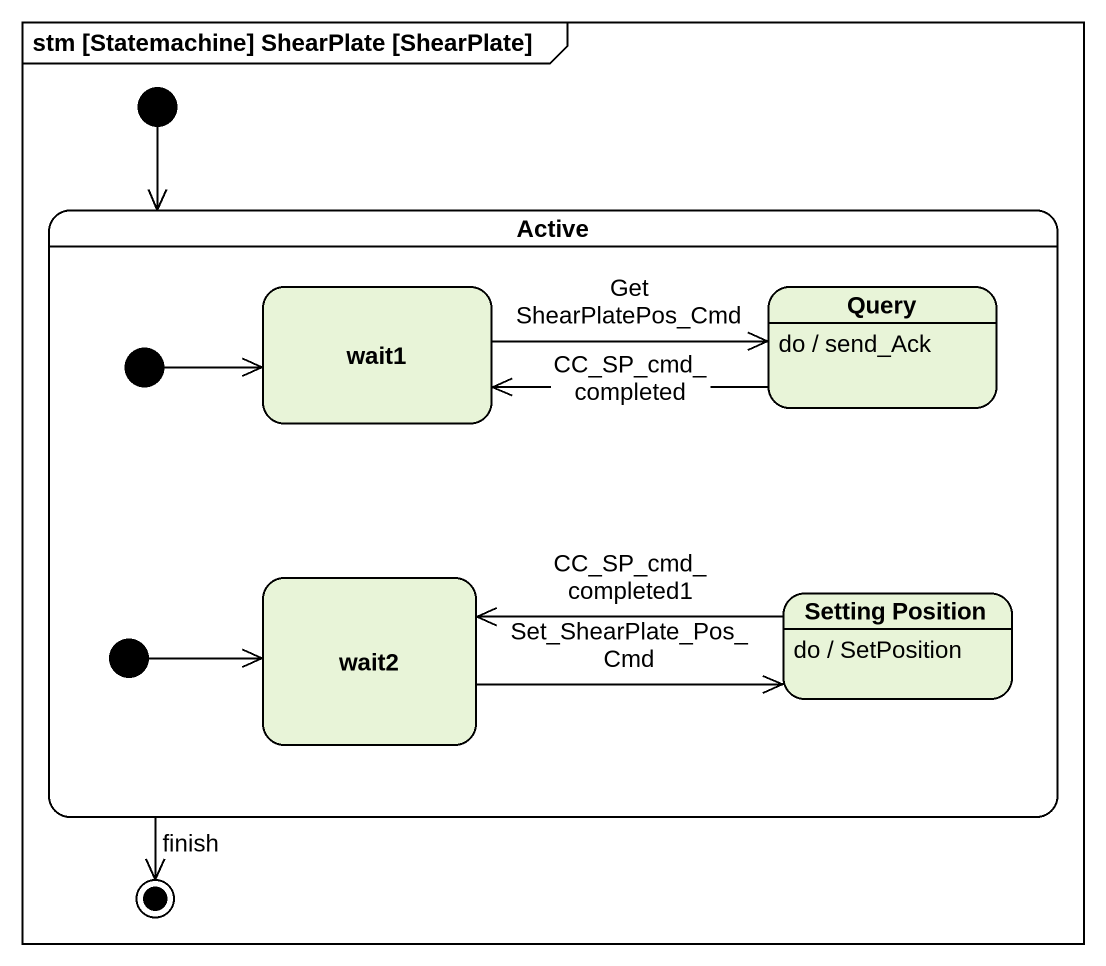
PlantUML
@startuml
mainframe stm [Statemachine] ShearPlate [ShearPlate]
hide empty description
state Active {
  state initial2 <<start>>
  state wait1
  state Query
  Query : do / send_Ack
  state initial3 <<start>>
  state wait2
  state "Setting Position" as Setting_Position
  Setting_Position : do / SetPosition
}
[*] --> Active
initial2 -right-> wait1
wait1 -right-> Query : Get ShearPlatePos_Cmd
Query -left-> wait1 : CC_SP_cmd_completed
initial3 -right-> wait2
wait2 -right-> Setting_Position : Set_ShearPlate_Pos_Cmd
Setting_Position -left-> wait2 : CC_SP_cmd_completed1
Active --> [*] : finish
@enduml
